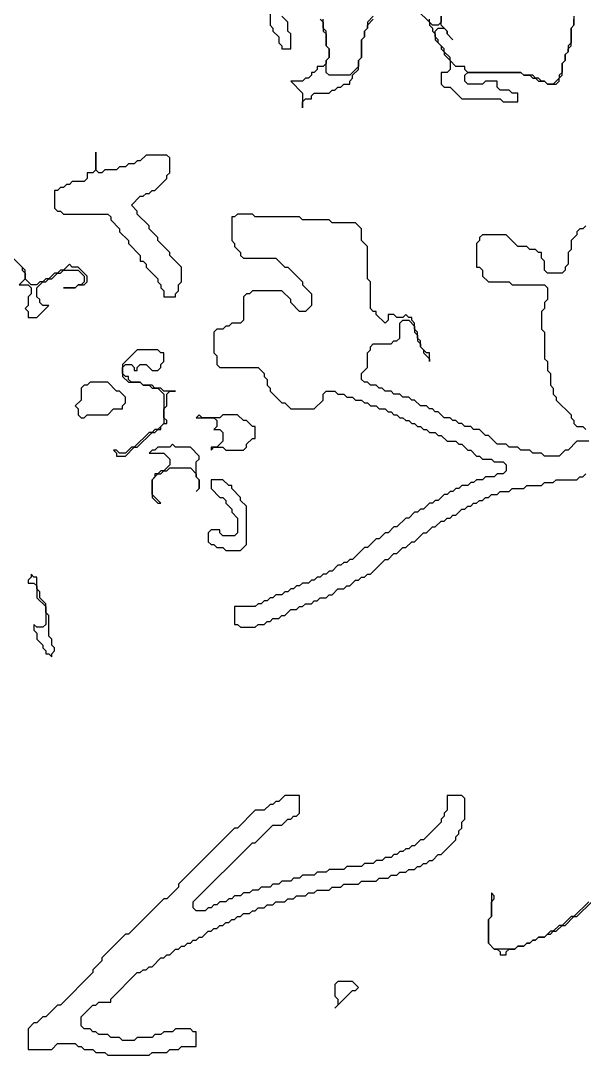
# Model space of a CAD drawing. Header units: metres. Extents: x 0 to 500, y 0 to 703.
# Drawn here: x 374.31 to 398.19, y 67.88 to 111.69 of the extents above; entities that cross this region are included whole.
import ezdxf

# ---------------------------------------------------------------- set-up
doc = ezdxf.new("R2010")
doc.units = ezdxf.units.M

msp = doc.modelspace()

# ---------------------------------------------------------------- linework, layer by layer
for points in [[(384.875, 112), (384.875, 111.5), (385, 111.375), (385, 111.25), (385.25, 111), (385.25, 110.75), (385.375, 110.625), (385.375, 110.5), (385.75, 110.5), (385.75, 111.125), (385.625, 111.25), (385.625, 111.625), (385.375, 111.875)], [(387, 111.75), (387.125, 111.625), (387.125, 111.25), (387.25, 111.125), (387.25, 110.625), (387.375, 110.5), (387.375, 110.125), (387.25, 110), (387.25, 109.875), (387.125, 109.75), (386.875, 109.75), (386.875, 109.625), (386.75, 109.5), (386.625, 109.5), (386.625, 109.375), (386.5, 109.25), (386.375, 109.25), (386.25, 109.125), (385.75, 109.125), (386.25, 108.625), (386.25, 108), (386.25, 108.25), (386.375, 108.375), (386.625, 108.375), (386.625, 108.5), (386.75, 108.625), (387.375, 108.625), (387.5, 108.75), (387.625, 108.75), (387.75, 108.875), (387.875, 108.875), (388, 109), (388.25, 109), (388.25, 109.125), (388.375, 109.25), (388.375, 109.375), (388.625, 109.625), (388.625, 110), (388.75, 110.125), (388.75, 110.875), (388.875, 111), (388.875, 111.25), (389, 111.375), (389, 111.5), (389.25, 111.75)], [(389.25, 111.875), (389, 111.625), (389, 111.375), (388.875, 111.25), (388.875, 111), (388.75, 110.875), (388.75, 110.125), (388.625, 110), (388.625, 109.75), (388.25, 109.375), (387.375, 109.375), (387.25, 109.5), (387.25, 110), (387.375, 110.125), (387.375, 110.5), (387.25, 110.625), (387.25, 111.25), (387.125, 111.375), (387.125, 111.75)], [(391.125, 112.125), (391.625, 111.625), (391.625, 111.5), (391.75, 111.375), (391.75, 111.25), (391.875, 111.125), (391.875, 110.875), (392.125, 110.625), (392.125, 110.5), (392.25, 110.375), (392.25, 110.25), (392.5, 110), (392.5, 109.625), (392.375, 109.5), (392.125, 109.5), (392.125, 109), (392.25, 108.875), (392.5, 108.875), (393, 108.375), (394.625, 108.375), (394.75, 108.25), (395.375, 108.25), (395.375, 108.625), (395.125, 108.625), (395, 108.75), (394.625, 108.75), (394.5, 108.875), (394.5, 109.125), (394, 109.125), (393.875, 109), (393.25, 109), (393.125, 109.125), (393.125, 109.375), (393.25, 109.5), (395.5, 109.5), (395.625, 109.375), (395.875, 109.375), (396, 109.25), (396.125, 109.25), (396.25, 109.125), (396.5, 109.125), (396.625, 109), (397, 109), (397.125, 109.125), (397.125, 109.25), (397.25, 109.375), (397.25, 109.875), (397.375, 110), (397.375, 110.25), (397.5, 110.375), (397.5, 110.5), (397.625, 110.625), (397.625, 111.375), (397.75, 111.5), (397.75, 111.75)], [(392.125, 111.875), (392.125, 111.625), (392, 111.5), (391.75, 111.5), (391.625, 111.625), (391.625, 111.75)], [(397.75, 111.875), (397.75, 111.5), (397.625, 111.375), (397.625, 110.75), (397.5, 110.625), (397.5, 110.375), (397.375, 110.25), (397.375, 110), (397.25, 109.875), (397.25, 109.5), (397.125, 109.375), (397.125, 109.25), (396.875, 109), (396.625, 109), (396.5, 109.125), (396.375, 109.125), (396.25, 109.25), (396.125, 109.25), (396, 109.375), (395.625, 109.375), (395.5, 109.5), (393.25, 109.5), (393.125, 109.625), (393.125, 109.75), (392.75, 109.75), (392.5, 110), (392.5, 110.125), (392.25, 110.375), (392.25, 110.5), (392, 110.75), (392, 110.875), (391.875, 111), (391.875, 111.25), (392, 111.375), (392.25, 111.375), (392.375, 111.25), (392.375, 111.125), (392.625, 110.875), (392.375, 111.125), (392.375, 111.25), (392.125, 111.5), (392.125, 111.875)], [(398.375, 93.875), (397.875, 93.875), (397.5, 93.5), (397.375, 93.5), (397.125, 93.25), (396.5, 93.25), (396.375, 93.375), (396, 93.375), (395.875, 93.5), (395.5, 93.5), (395.375, 93.625), (395, 93.625), (394.875, 93.75), (394.5, 93.75), (394.125, 94.125), (394, 94.125), (393.75, 94.375), (393.5, 94.375), (393.375, 94.5), (393.125, 94.5), (393, 94.625), (392.875, 94.625), (392.75, 94.75), (392.625, 94.75), (392.5, 94.875), (392.25, 94.875), (392, 95.125), (391.875, 95.125), (391.75, 95.25), (391.625, 95.25), (391.5, 95.375), (391.25, 95.375), (391, 95.625), (390.875, 95.625), (390.75, 95.75), (390.5, 95.75), (390.375, 95.875), (390.125, 95.875), (390, 96), (389.75, 96), (389.625, 96.125), (389.5, 96.125), (389.375, 96.25), (389.125, 96.25), (389, 96.375), (388.875, 96.375), (388.75, 96.5), (388.75, 96.75), (389, 97), (389, 97.625), (389.125, 97.75), (389.125, 97.875), (389.25, 98), (390, 98), (390.125, 98.125), (390.25, 98.125), (390.375, 98.25), (390.375, 98.875), (390.5, 99), (390.75, 99), (391, 98.75), (391, 98.5), (391.125, 98.375), (391.125, 98.125), (391.25, 98), (391.25, 97.875), (391.375, 97.75), (391.375, 97.625), (391.625, 97.375), (391.625, 97.25), (391.625, 97.625), (391.5, 97.625), (391.25, 97.875), (391.25, 98.125), (391.125, 98.25), (391.125, 98.5), (391, 98.625), (391, 98.875), (390.875, 99), (390.875, 99.125), (390.75, 99.125), (390.625, 99.25), (390.5, 99.125), (390.25, 99.125), (390.125, 99.25), (389.875, 99.25), (389.875, 99), (389.75, 98.875), (389.375, 99.25), (389.375, 99.375), (389.25, 99.375), (389.125, 99.5), (389.125, 100.625), (389, 100.75), (389, 102.125), (388.75, 102.375), (388.75, 102.875), (388.5, 103.125), (387.5, 103.125), (387.375, 103.25), (386.25, 103.25), (386.125, 103.375), (384.25, 103.375), (384.125, 103.5), (383.5, 103.5), (383.375, 103.375), (383.25, 103.375), (383.25, 102.375), (383.375, 102.25), (383.375, 102.125), (383.625, 101.875), (383.625, 101.75), (383.75, 101.625), (385.125, 101.625), (385.5, 101.25), (385.625, 101.25), (386.25, 100.625), (386.25, 100.5), (386.625, 100.125), (386.625, 99.625), (386.375, 99.375), (386.125, 99.375), (385.75, 99.75), (385.75, 99.875), (385.375, 100.25), (384.125, 100.25), (384, 100.125), (383.875, 100.125), (383.75, 100), (383.75, 99), (383.625, 98.875), (383.25, 98.875), (383.125, 98.75), (383, 98.75), (382.875, 98.625), (382.625, 98.625), (382.5, 98.5), (382.5, 97.625), (382.625, 97.5), (382.625, 97.125), (382.75, 97), (384.375, 97), (384.625, 96.75), (384.625, 96.625), (384.75, 96.5), (384.75, 96.25), (384.875, 96.125), (384.875, 96), (385.375, 95.5), (385.5, 95.5), (385.75, 95.25), (386.75, 95.25), (387.125, 95.625), (387.125, 95.875), (387.25, 96), (387.625, 96), (387.75, 95.875), (388, 95.875), (388.125, 95.75), (388.375, 95.75), (388.5, 95.625), (388.75, 95.625), (388.875, 95.5), (389, 95.5), (389.125, 95.375), (389.375, 95.375), (389.5, 95.25), (389.75, 95.25), (389.875, 95.125), (390, 95.125), (390.125, 95), (390.25, 95), (390.375, 94.875), (390.5, 94.875), (390.625, 94.75), (390.75, 94.75), (390.875, 94.625), (391, 94.625), (391.125, 94.5), (391.25, 94.5), (391.375, 94.375), (391.5, 94.375), (391.625, 94.25), (391.875, 94.25), (392, 94.125), (392.125, 94.125), (392.375, 93.875), (392.75, 93.875), (392.875, 93.75), (393, 93.75), (393.25, 93.5), (393.375, 93.5), (393.625, 93.25), (393.75, 93.25), (393.875, 93.125), (394.25, 93.125), (394.375, 93), (394.75, 93), (394.875, 92.875), (394.875, 92.625), (394.75, 92.5), (394.5, 92.5), (394.375, 92.375), (394, 92.375), (393.875, 92.25), (393.625, 92.25), (393.5, 92.125), (393.375, 92.125), (393.25, 92), (393, 92), (392.875, 91.875), (392.75, 91.875), (392.625, 91.75), (392.5, 91.75), (392.375, 91.625), (392.25, 91.625), (392, 91.375), (391.875, 91.375), (391.75, 91.25), (391.625, 91.25), (391.375, 91), (391.25, 91), (391.125, 90.875), (391, 90.875), (390.75, 90.625), (390.625, 90.625), (390.25, 90.25), (390.125, 90.25), (389.875, 90), (389.75, 90), (389.5, 89.75), (389.375, 89.75), (389, 89.375), (388.875, 89.375), (388.375, 88.875), (388.25, 88.875), (388.125, 88.75), (388, 88.75), (387.875, 88.625), (387.75, 88.625), (387.5, 88.375), (387.375, 88.375), (387.25, 88.25), (387.125, 88.25), (387, 88.125), (386.875, 88.125), (386.75, 88), (386.625, 88), (386.5, 87.875), (386.25, 87.875), (386.125, 87.75), (386, 87.75), (385.875, 87.625), (385.75, 87.625), (385.625, 87.5), (385.5, 87.5), (385.375, 87.375), (385.125, 87.375), (385, 87.25), (384.875, 87.25), (384.75, 87.125), (384.625, 87.125), (384.5, 87), (384.375, 87), (384.25, 86.875), (383.375, 86.875), (383.375, 86.125), (383.5, 86.125), (383.625, 86), (384.25, 86), (384.375, 86.125), (384.625, 86.125), (384.75, 86.25), (384.875, 86.25), (385, 86.375), (385.25, 86.375), (385.375, 86.5), (385.5, 86.5), (385.75, 86.75), (386, 86.75), (386.125, 86.875), (386.25, 86.875), (386.375, 87), (386.625, 87), (386.75, 87.125), (386.875, 87.125), (387, 87.25), (387.25, 87.25), (387.375, 87.375), (387.5, 87.375), (387.75, 87.625), (388, 87.625), (388.125, 87.75), (388.25, 87.75), (388.5, 88), (388.625, 88), (388.75, 88.125), (388.875, 88.125), (389, 88.25), (389.125, 88.25), (389.75, 88.875), (389.875, 88.875), (390.125, 89.125), (390.25, 89.125), (390.5, 89.375), (390.625, 89.375), (390.875, 89.625), (391, 89.625), (391.375, 90), (391.5, 90), (391.75, 90.25), (391.875, 90.25), (392.125, 90.5), (392.25, 90.5), (392.375, 90.625), (392.5, 90.625), (392.625, 90.75), (392.75, 90.75), (393, 91), (393.125, 91), (393.25, 91.125), (393.375, 91.125), (393.5, 91.25), (393.625, 91.25), (393.75, 91.375), (393.875, 91.375), (394, 91.5), (394.125, 91.5), (394.25, 91.625), (394.5, 91.625), (394.625, 91.75), (395, 91.75), (395.125, 91.875), (395.625, 91.875), (395.75, 92), (396.375, 92), (396.5, 92.125), (396.875, 92.125), (397, 92.25), (397.875, 92.25), (398, 92.375), (398.125, 92.375), (398.25, 92.5)], [(398.25, 103), (398.125, 102.875), (398, 102.875), (397.875, 102.75), (397.875, 102.625), (397.625, 102.375), (397.625, 102), (397.5, 101.875), (397.5, 101.375), (397.375, 101.25), (397.375, 101.125), (397.25, 101), (396.625, 101), (396.5, 101.125), (396.5, 101.5), (396.375, 101.625), (396.375, 101.875), (396.25, 101.875), (396.125, 102), (395.875, 102), (395.75, 102.125), (395.375, 102.125), (394.875, 102.625), (393.875, 102.625), (393.75, 102.5), (393.75, 102.375), (393.625, 102.25), (393.625, 101.25), (393.75, 101.25), (393.875, 101.125), (393.875, 100.875), (394.125, 100.625), (395, 100.625), (395.125, 100.5), (396.5, 100.5), (396.625, 100.375), (396.625, 99.875), (396.5, 99.75), (396.5, 99.5), (396.375, 99.375), (396.375, 98.625), (396.5, 98.5), (396.5, 97.375), (396.625, 97.25), (396.625, 96.875), (396.75, 96.75), (396.75, 96.25), (396.875, 96.125), (396.875, 95.875), (397, 95.75), (397, 95.625), (397.625, 95), (397.625, 94.875), (397.75, 94.75), (397.75, 94.625), (397.875, 94.5), (398.125, 94.5), (398.25, 94.375)], [(374, 101.625), (374.375, 101.25), (374.375, 101.125), (374.5, 101), (374.5, 100.75), (374.25, 100.5), (374.625, 100.5), (374.75, 100.375), (374.75, 100.125), (374.625, 100), (374.625, 99.625), (374.5, 99.5), (374.625, 99.375), (374.625, 99.125), (375, 99.125), (375.5, 99.625), (375.25, 99.625), (375.125, 99.75), (375.125, 99.875), (375, 100), (375, 100.375), (375.25, 100.625), (375.375, 100.625), (375.5, 100.75), (375.625, 100.75), (375.875, 101), (376, 101), (376.125, 101.125), (376.75, 101.125), (377, 100.875), (377, 100.625), (376.875, 100.5), (376.75, 100.5), (376.625, 100.375), (376.125, 100.375), (376.625, 100.375), (376.75, 100.5), (377, 100.5), (377.125, 100.625), (377.125, 100.875), (376.75, 101.25), (376.5, 101.25), (376.375, 101.375), (376.125, 101.125), (376, 101.125), (375.875, 101), (375.75, 101), (375.5, 100.75), (375.375, 100.75), (375.25, 100.625), (375.125, 100.625), (375, 100.5), (374.75, 100.5), (374.5, 100.75), (374.5, 101.125), (374.25, 101.375)], [(398.375, 74.375), (397.75, 73.75), (397.625, 73.75), (397.25, 73.375), (397.125, 73.375), (396.875, 73.125), (396.75, 73.125), (396.5, 72.875), (396.25, 72.875), (396.125, 72.75), (396, 72.75), (395.875, 72.625), (395.75, 72.625), (395.625, 72.5), (395.375, 72.5), (395.25, 72.375), (394.375, 72.375), (394.125, 72.625), (394.125, 73.625), (394.25, 73.75), (394.25, 74.375), (394.375, 74.5), (394.375, 74.625), (394.25, 74.75), (394.25, 73.75), (394.125, 73.625), (394.125, 72.625), (394.375, 72.375), (394.5, 72.375), (394.625, 72.25), (394.625, 72.125), (394.875, 72.125), (394.875, 72.25), (395, 72.375), (395.25, 72.375), (395.375, 72.5), (395.625, 72.5), (395.75, 72.625), (395.875, 72.625), (396, 72.75), (396.125, 72.75), (396.25, 72.875), (396.5, 72.875), (396.625, 73), (396.75, 73), (396.875, 73.125), (397, 73.125), (397.25, 73.375), (397.375, 73.375), (397.75, 73.75), (397.875, 73.75), (398.5, 74.375)]]:
    msp.add_lwpolyline(points)
for points in [[(377.5, 106.125), (377.5, 105.375), (377.375, 105.25), (377.125, 105.25), (377.125, 105), (377, 104.875), (376.5, 104.875), (376.375, 104.75), (376.25, 104.75), (376.125, 104.625), (376, 104.625), (375.875, 104.5), (375.75, 104.5), (375.75, 103.75), (375.875, 103.625), (376, 103.625), (376.125, 103.5), (378, 103.5), (378.125, 103.375), (378.125, 103.25), (378.5, 102.875), (378.5, 102.75), (378.875, 102.375), (378.875, 102.25), (379.375, 101.75), (379.375, 101.5), (379.5, 101.5), (379.625, 101.375), (379.625, 101.25), (380.125, 100.75), (380.125, 100.625), (380.25, 100.5), (380.25, 100.375), (380.375, 100.25), (380.375, 100), (380.875, 100), (380.875, 100.125), (381, 100.25), (381, 100.5), (381.125, 100.625), (381.125, 101.25), (380.625, 101.75), (380.625, 101.875), (380.125, 102.375), (380.125, 102.5), (379.75, 102.875), (379.75, 103), (379.25, 103.5), (379.25, 103.625), (379, 103.875), (379.375, 104.25), (379.5, 104.25), (379.625, 104.375), (379.75, 104.375), (379.875, 104.5), (380, 104.5), (380.5, 105), (380.5, 105.125), (380.625, 105.25), (380.625, 105.875), (380.5, 106), (379.625, 106), (379.375, 105.75), (379.25, 105.75), (379.125, 105.625), (378.875, 105.625), (378.75, 105.5), (378.5, 105.5), (378.375, 105.375), (377.875, 105.375), (377.75, 105.25), (377.625, 105.25), (377.5, 105.375)], [(379.25, 97.75), (378.625, 97.125), (378.625, 96.625), (378.875, 96.375), (379.375, 96.375), (379.5, 96.25), (379.75, 96.25), (379.875, 96.125), (380.125, 96.125), (380.375, 95.875), (380.375, 94.625), (380.125, 94.375), (380, 94.375), (379.875, 94.25), (379.75, 94.25), (379.125, 93.625), (379, 93.625), (378.75, 93.375), (378.5, 93.375), (378.375, 93.5), (378.25, 93.5), (378.375, 93.375), (378.375, 93.25), (378.75, 93.25), (379.125, 93.625), (379.25, 93.625), (379.875, 94.25), (380, 94.25), (380.125, 94.375), (380.25, 94.375), (380.25, 94.5), (380.375, 94.625), (380.5, 94.625), (380.5, 94.75), (380.375, 94.875), (380.375, 95.25), (380.5, 95.375), (380.5, 95.875), (380.625, 96), (380.875, 96), (380.375, 96), (380.25, 96.125), (380, 96.125), (379.875, 96.25), (379.5, 96.25), (379.375, 96.375), (379, 96.375), (378.875, 96.5), (378.875, 96.625), (378.75, 96.625), (378.625, 96.75), (378.625, 97), (378.75, 97.125), (379, 97.125), (379.125, 97), (379.125, 96.875), (379.25, 96.875), (379.25, 97), (379.375, 97.125), (379.625, 97.125), (379.875, 96.875), (380.125, 96.875), (380.25, 97), (380.25, 97.125), (380.375, 97.25), (380.375, 97.625), (380.25, 97.625), (380.125, 97.75)], [(377.25, 96.375), (377.125, 96.25), (377, 96.25), (376.875, 96.125), (376.875, 95.625), (376.625, 95.375), (376.75, 95.25), (376.75, 95), (376.875, 94.875), (377, 94.875), (377.125, 95), (378, 95), (378.25, 95.25), (378.625, 95.25), (378.625, 95.375), (378.75, 95.5), (378.75, 95.75), (378.5, 96), (378.375, 96), (378, 96.375)], [(381.875, 95), (381.75, 94.875), (382.5, 94.875), (382.625, 94.75), (382.625, 94.5), (382.5, 94.375), (382.75, 94.375), (382.875, 94.25), (382.875, 93.875), (382.625, 93.625), (382.375, 93.625), (382.375, 93.5), (382.5, 93.625), (382.875, 93.625), (383, 93.5), (383.75, 93.5), (383.875, 93.625), (383.875, 93.75), (384.125, 94), (384.25, 94), (384.25, 94.5), (384.125, 94.5), (383.875, 94.75), (383.75, 94.75), (383.5, 95), (382.875, 95), (382.75, 94.875), (382, 94.875)], [(380.75, 93.75), (380.625, 93.625), (380.125, 93.625), (380, 93.5), (379.875, 93.5), (379.75, 93.375), (380.375, 93.375), (380.625, 93.125), (380.625, 92.875), (380.375, 92.625), (380.25, 92.625), (380.125, 92.5), (380, 92.5), (380, 92.375), (379.875, 92.25), (379.875, 91.5), (380.125, 91.25), (380.25, 91.25), (379.875, 91.625), (379.875, 92.25), (380.125, 92.5), (380.25, 92.5), (380.375, 92.625), (380.5, 92.625), (380.625, 92.75), (381.5, 92.75), (381.75, 92.5), (381.75, 92.375), (381.875, 92.25), (381.875, 91.875), (381.75, 91.75), (381.875, 91.875), (381.875, 92.25), (381.75, 92.375), (381.75, 93), (381.875, 93.125), (381.875, 93.25), (381.5, 93.625), (380.875, 93.625)], [(382.375, 92.25), (382.375, 91.875), (382.75, 91.5), (382.875, 91.5), (383, 91.375), (383, 91.25), (383.25, 91), (383.25, 90.875), (383.5, 90.625), (383.5, 90), (383.375, 89.875), (382.875, 89.875), (382.75, 90), (382.75, 90.125), (382.375, 90.125), (382.25, 90), (382.25, 89.625), (382.375, 89.5), (382.5, 89.5), (382.625, 89.375), (382.875, 89.375), (383, 89.25), (383.625, 89.25), (383.875, 89.5), (383.875, 91.125), (383.625, 91.375), (383.625, 91.5), (383.25, 91.875), (383.25, 92), (383.125, 92), (382.875, 92.25)], [(374.75, 88.25), (374.75, 88.125), (374.625, 88), (374.625, 87.875), (374.875, 87.875), (375, 87.75), (375, 87.25), (375.375, 86.875), (375.375, 86.125), (375.25, 86), (375, 86), (374.875, 86.125), (374.875, 85.875), (375, 85.75), (375, 85.5), (375.25, 85.25), (375.25, 85.125), (375.375, 85), (375.375, 84.875), (375.5, 84.875), (375.625, 84.75), (375.625, 84.875), (375.75, 85), (375.75, 85.125), (375.625, 85.25), (375.625, 85.5), (375.5, 85.625), (375.5, 86.5), (375.375, 86.625), (375.375, 87), (375.125, 87.25), (375.125, 87.5), (375, 87.625), (375, 88.125), (374.875, 88.125)], [(385.5, 78.875), (385.25, 78.625), (385.125, 78.625), (385, 78.5), (384.875, 78.5), (384.625, 78.25), (384.25, 78.25), (383.5, 77.5), (383.375, 77.5), (381, 75.125), (381, 75), (380.5, 74.5), (380.375, 74.5), (378.875, 73), (378.75, 73), (377.75, 72), (377.75, 71.875), (377.375, 71.5), (377.375, 71.375), (376, 70), (375.875, 70), (375.375, 69.5), (375.25, 69.5), (375, 69.25), (374.875, 69.25), (374.625, 69), (374.625, 68.125), (375.625, 68.125), (375.875, 68.375), (376.625, 68.375), (376.75, 68.25), (376.875, 68.25), (377, 68.125), (377.375, 68.125), (377.5, 68), (377.875, 68), (378, 67.875), (379.75, 67.875), (379.875, 68), (380.5, 68), (380.625, 68.125), (381, 68.125), (381.125, 68.25), (381.75, 68.25), (381.75, 68.875), (381.625, 68.875), (381.5, 69), (380.875, 69), (380.75, 68.875), (380.375, 68.875), (380.25, 68.75), (380, 68.75), (379.875, 68.625), (379.25, 68.625), (379.125, 68.5), (378.625, 68.5), (378.5, 68.625), (378.125, 68.625), (378, 68.75), (377.625, 68.75), (377.5, 68.875), (377.375, 68.875), (377.25, 69), (377, 69), (376.875, 69.125), (376.875, 69.5), (377.375, 70), (377.5, 70), (377.625, 70.125), (378.125, 70.125), (378.125, 70.25), (379.25, 71.375), (379.375, 71.375), (379.5, 71.5), (379.625, 71.5), (379.75, 71.625), (379.875, 71.625), (380.25, 72), (380.375, 72), (380.5, 72.125), (380.625, 72.125), (380.875, 72.375), (381, 72.375), (381.125, 72.5), (381.25, 72.5), (381.375, 72.625), (381.5, 72.625), (381.625, 72.75), (381.75, 72.75), (381.875, 72.875), (382, 72.875), (382.25, 73.125), (382.375, 73.125), (382.5, 73.25), (382.625, 73.25), (382.75, 73.375), (382.875, 73.375), (383, 73.5), (383.125, 73.5), (383.25, 73.625), (383.375, 73.625), (383.5, 73.75), (383.625, 73.75), (383.75, 73.875), (384, 73.875), (384.125, 74), (384.25, 74), (384.375, 74.125), (384.625, 74.125), (384.75, 74.25), (385, 74.25), (385.125, 74.375), (385.5, 74.375), (385.625, 74.5), (385.875, 74.5), (386, 74.625), (386.375, 74.625), (386.5, 74.75), (386.75, 74.75), (386.875, 74.875), (387.375, 74.875), (387.5, 75), (387.875, 75), (388, 75.125), (388.625, 75.125), (388.75, 75.25), (389.375, 75.25), (389.5, 75.375), (389.875, 75.375), (390, 75.5), (390.25, 75.5), (390.375, 75.625), (390.625, 75.625), (390.75, 75.75), (391, 75.75), (391.125, 75.875), (391.25, 75.875), (391.375, 76), (391.5, 76), (391.625, 76.125), (391.75, 76.125), (392, 76.375), (392.125, 76.375), (392.75, 77), (392.75, 77.125), (392.875, 77.25), (392.875, 77.375), (393, 77.5), (393, 77.75), (393.125, 77.875), (393.125, 78.75), (393, 78.875), (392.375, 78.875), (392.375, 78.25), (392.25, 78.125), (392.25, 78), (392.125, 77.875), (392.125, 77.75), (391.375, 77), (391.25, 77), (391, 76.75), (390.875, 76.75), (390.75, 76.625), (390.625, 76.625), (390.5, 76.5), (390.375, 76.5), (390.25, 76.375), (390.125, 76.375), (390, 76.25), (389.75, 76.25), (389.625, 76.125), (389.375, 76.125), (389.25, 76), (388.875, 76), (388.75, 75.875), (388.125, 75.875), (388, 75.75), (387.375, 75.75), (387.25, 75.625), (386.875, 75.625), (386.75, 75.5), (386.25, 75.5), (386.125, 75.375), (385.875, 75.375), (385.75, 75.25), (385.375, 75.25), (385.25, 75.125), (385, 75.125), (384.875, 75), (384.5, 75), (384.375, 74.875), (384.125, 74.875), (384, 74.75), (383.75, 74.75), (383.625, 74.625), (383.375, 74.625), (383.25, 74.5), (383.125, 74.5), (383, 74.375), (382.75, 74.375), (382.625, 74.25), (382.5, 74.25), (382.375, 74.125), (382.25, 74.125), (382.125, 74), (381.75, 74), (381.625, 74.125), (381.625, 74.375), (384.125, 76.875), (384.25, 76.875), (385, 77.625), (385.375, 77.625), (385.625, 77.875), (385.75, 77.875), (385.875, 78), (386, 78), (386.125, 78.125), (386.125, 78.875)], [(387.75, 71), (387.625, 70.875), (387.625, 70.375), (387.75, 70.25), (387.75, 70), (387.625, 69.875), (388.375, 70.625), (388.5, 70.625), (388.625, 70.75), (388.375, 71)]]:
    msp.add_lwpolyline(points, close=True)

doc.saveas('drawing.dxf')
